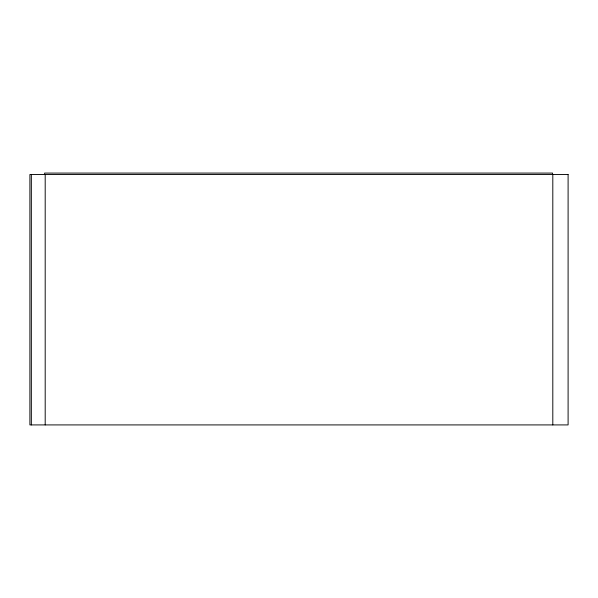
<?xml version="1.0" encoding="UTF-8"?>
<svg xmlns="http://www.w3.org/2000/svg" width="598" height="598" viewBox="0 0 598 598"><rect width="100%" height="100%" fill="white"/><g stroke="black" fill="none" stroke-linecap="round" stroke-linejoin="round"><path stroke-width="0.9" d="M552.806 174.526L552.806 424.916M552.582 174.526L552.582 173.084L44.603 173.084L44.603 174.526M45.194 174.526L45.194 424.916M31.343 174.526L31.343 424.916M568.1 174.526L29.9 174.526L29.9 424.916L568.1 424.916L568.1 174.526"/></g></svg>
